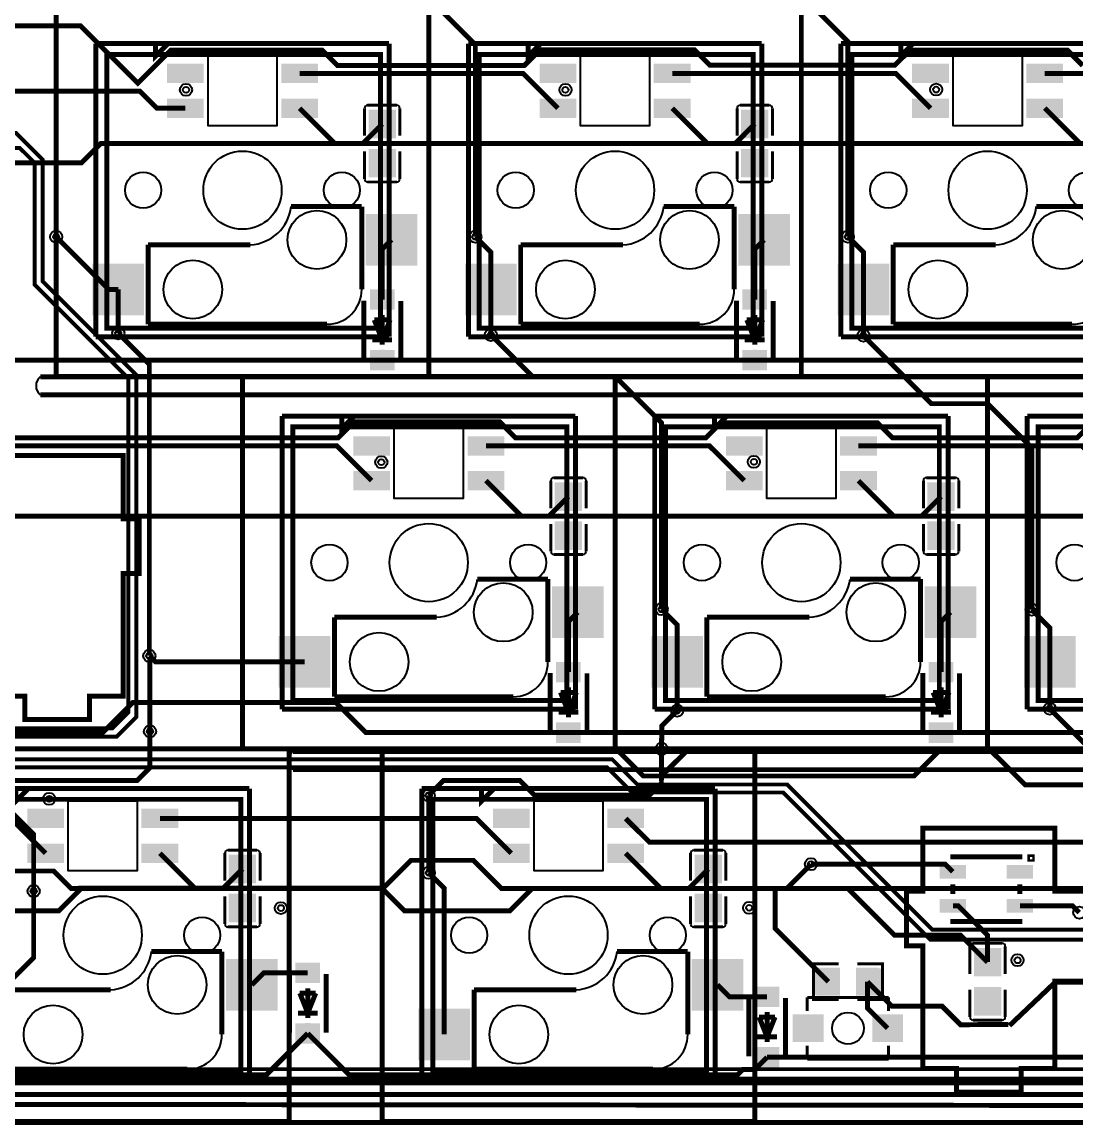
# Model space of a CAD drawing. Header units: millimetres. Extents: x 5 to 320, y -126 to -29.
# Drawn here: x 36.4 to 90.2, y -126.4 to -70 of the extents above; entities that cross this region are included whole.
import ezdxf

# ---------------------------------------------------------------- set-up
doc = ezdxf.new("R2010")
doc.units = ezdxf.units.MM
for name, color, linetype, true_color in [('BoardOutLine', 7, 'Continuous', 0xff00ff), ('BottomLayer', 7, 'Continuous', 0x0000ff), ('BottomPasteMaskLayer', 7, 'Continuous', 0x800000), ('BottomSilkLayer', 7, 'Continuous', 0x66cc33), ('BottomSolderMaskLayer', 7, 'Continuous', 0xaa00ff), ('Document', 7, 'Continuous', 0xffffff), ('Hole', 7, 'Continuous', 0x222222), ('Multi-Layer', 7, 'Continuous', 0xc0c0c0), ('TopLayer', 7, 'Continuous', 0xff0000), ('TopSilkLayer', 7, 'Continuous', 0xffcc00)]:
    doc.layers.add(name, color=color, linetype=linetype, true_color=true_color)

msp = doc.modelspace()

# ---------------------------------------------------------------- hatches: boundary and pattern name
at = {"layer": 'BottomLayer'}
for points in [[(43.816, -72.17), (45.594, -72.17), (45.594, -73.059), (43.816, -73.059)], [(49.658, -72.17), (51.436, -72.17), (51.436, -73.059), (49.658, -73.059)], [(62.867, -72.17), (64.645, -72.17), (64.645, -73.059), (62.867, -73.059)], [(68.709, -72.17), (70.487, -72.17), (70.487, -73.059), (68.709, -73.059)], [(81.917, -72.17), (83.695, -72.17), (83.695, -73.059), (81.917, -73.059)], [(87.759, -72.17), (89.537, -72.17), (89.537, -73.059), (87.759, -73.059)], [(43.816, -73.948), (45.594, -73.948), (45.594, -74.837), (43.816, -74.837)], [(49.658, -73.948), (51.436, -73.948), (51.436, -74.837), (49.658, -74.837)], [(62.867, -73.948), (64.645, -73.948), (64.645, -74.837), (62.867, -74.837)], [(68.709, -73.948), (70.487, -73.948), (70.487, -74.837), (68.709, -74.837)], [(81.917, -73.948), (83.695, -73.948), (83.695, -74.837), (81.917, -74.837)], [(87.759, -73.948), (89.537, -73.948), (89.537, -74.837), (87.759, -74.837)], [(55.445, -75.907), (54.095, -75.907), (54.095, -74.497), (55.445, -74.497)], [(74.495, -75.907), (73.145, -75.907), (73.145, -74.497), (74.495, -74.497)], [(55.445, -76.497), (54.095, -76.497), (54.095, -77.907), (55.445, -77.907)], [(74.495, -76.497), (73.145, -76.497), (73.145, -77.907), (74.495, -77.907)], [(53.976, -79.853), (56.516, -79.853), (56.516, -82.393), (53.976, -82.393)], [(73.027, -79.853), (75.567, -79.853), (75.567, -82.393), (73.027, -82.393)], [(40.006, -82.393), (42.546, -82.393), (42.546, -84.933), (40.006, -84.933)], [(59.057, -82.393), (61.597, -82.393), (61.597, -84.933), (59.057, -84.933)], [(78.107, -82.393), (80.647, -82.393), (80.647, -84.933), (78.107, -84.933)], [(55.37, -84.677), (55.37, -83.677), (54.17, -83.677), (54.17, -84.677)], [(74.42, -84.677), (74.42, -83.677), (73.22, -83.677), (73.22, -84.677)], [(55.37, -87.777), (55.37, -86.777), (54.17, -86.777), (54.17, -87.777)], [(74.42, -87.777), (74.42, -86.777), (73.22, -86.777), (73.22, -87.777)], [(53.341, -91.22), (55.119, -91.22), (55.119, -92.109), (53.341, -92.109)], [(59.183, -91.22), (60.961, -91.22), (60.961, -92.109), (59.183, -92.109)], [(72.392, -91.22), (74.17, -91.22), (74.17, -92.109), (72.392, -92.109)], [(78.234, -91.22), (80.012, -91.22), (80.012, -92.109), (78.234, -92.109)], [(53.341, -92.998), (55.119, -92.998), (55.119, -93.887), (53.341, -93.887)], [(59.183, -92.998), (60.961, -92.998), (60.961, -93.887), (59.183, -93.887)], [(72.392, -92.998), (74.17, -92.998), (74.17, -93.887), (72.392, -93.887)], [(78.234, -92.998), (80.012, -92.998), (80.012, -93.887), (78.234, -93.887)], [(64.97, -94.957), (63.62, -94.957), (63.62, -93.547), (64.97, -93.547)], [(84.021, -94.957), (82.671, -94.957), (82.671, -93.547), (84.021, -93.547)], [(64.97, -95.547), (63.62, -95.547), (63.62, -96.957), (64.97, -96.957)], [(84.021, -95.547), (82.671, -95.547), (82.671, -96.957), (84.021, -96.957)], [(63.501, -98.904), (66.041, -98.904), (66.041, -101.444), (63.501, -101.444)], [(82.552, -98.904), (85.092, -98.904), (85.092, -101.444), (82.552, -101.444)], [(49.531, -101.444), (52.071, -101.444), (52.071, -103.984), (49.531, -103.984)], [(68.582, -101.444), (71.122, -101.444), (71.122, -103.984), (68.582, -103.984)], [(87.632, -101.444), (90.172, -101.444), (90.172, -103.984), (87.632, -103.984)], [(64.895, -103.728), (64.895, -102.728), (63.695, -102.728), (63.695, -103.728)], [(83.946, -103.728), (83.946, -102.728), (82.746, -102.728), (82.746, -103.728)], [(64.895, -106.827), (64.895, -105.827), (63.695, -105.827), (63.695, -106.827)], [(83.946, -106.827), (83.946, -105.827), (82.746, -105.827), (82.746, -106.827)], [(36.672, -110.27), (38.45, -110.27), (38.45, -111.159), (36.672, -111.159)], [(42.514, -110.27), (44.292, -110.27), (44.292, -111.159), (42.514, -111.159)], [(60.485, -110.27), (62.263, -110.27), (62.263, -111.159), (60.485, -111.159)], [(66.327, -110.27), (68.105, -110.27), (68.105, -111.159), (66.327, -111.159)], [(36.672, -112.048), (38.45, -112.048), (38.45, -112.937), (36.672, -112.937)], [(42.514, -112.048), (44.292, -112.048), (44.292, -112.937), (42.514, -112.937)], [(60.485, -112.048), (62.263, -112.048), (62.263, -112.937), (60.485, -112.937)], [(66.327, -112.048), (68.105, -112.048), (68.105, -112.937), (66.327, -112.937)], [(48.301, -114.008), (46.951, -114.008), (46.951, -112.598), (48.301, -112.598)], [(72.114, -114.008), (70.764, -114.008), (70.764, -112.598), (72.114, -112.598)], [(83.299, -113.767), (84.599, -113.767), (84.599, -113.117), (83.299, -113.117)], [(86.728, -113.767), (88.028, -113.767), (88.028, -113.117), (86.728, -113.117)], [(48.301, -114.598), (46.951, -114.598), (46.951, -116.008), (48.301, -116.008)], [(72.114, -114.598), (70.764, -114.598), (70.764, -116.008), (72.114, -116.008)], [(83.299, -115.517), (84.599, -115.517), (84.599, -114.867), (83.299, -114.867)], [(86.728, -115.517), (88.028, -115.517), (88.028, -114.867), (86.728, -114.867)], [(85.052, -118.77), (86.402, -118.77), (86.402, -117.36), (85.052, -117.36)], [(46.832, -117.954), (49.372, -117.954), (49.372, -120.494), (46.832, -120.494)], [(51.566, -119.109), (51.566, -118.109), (50.366, -118.109), (50.366, -119.109)], [(70.645, -117.954), (73.185, -117.954), (73.185, -120.494), (70.645, -120.494)], [(78.149, -118.377), (78.149, -119.754), (77.017, -119.754), (77.017, -118.377)], [(79.017, -118.377), (79.017, -119.754), (80.149, -119.754), (80.149, -118.377)], [(75.05, -120.332), (75.05, -119.332), (73.85, -119.332), (73.85, -120.332)], [(85.052, -119.36), (86.402, -119.36), (86.402, -120.77), (85.052, -120.77)], [(56.675, -120.494), (59.215, -120.494), (59.215, -123.034), (56.675, -123.034)], [(51.566, -122.209), (51.566, -121.209), (50.366, -121.209), (50.366, -122.209)], [(77.313, -122.127), (77.313, -120.767), (75.783, -120.767), (75.783, -122.127)], [(79.853, -122.127), (79.853, -120.767), (81.383, -120.767), (81.383, -122.127)], [(75.05, -123.432), (75.05, -122.432), (73.85, -122.432), (73.85, -123.432)]]:
    msp.add_hatch(color=256, dxfattribs=at).paths.add_polyline_path(points)
at = {"layer": 'BottomPasteMaskLayer'}
for points in [[(43.816, -72.17), (45.594, -72.17), (45.594, -73.059), (43.816, -73.059)], [(49.658, -72.17), (51.436, -72.17), (51.436, -73.059), (49.658, -73.059)], [(62.867, -72.17), (64.645, -72.17), (64.645, -73.059), (62.867, -73.059)], [(68.709, -72.17), (70.487, -72.17), (70.487, -73.059), (68.709, -73.059)], [(81.917, -72.17), (83.695, -72.17), (83.695, -73.059), (81.917, -73.059)], [(87.759, -72.17), (89.537, -72.17), (89.537, -73.059), (87.759, -73.059)], [(43.816, -73.948), (45.594, -73.948), (45.594, -74.837), (43.816, -74.837)], [(49.658, -73.948), (51.436, -73.948), (51.436, -74.837), (49.658, -74.837)], [(62.867, -73.948), (64.645, -73.948), (64.645, -74.837), (62.867, -74.837)], [(68.709, -73.948), (70.487, -73.948), (70.487, -74.837), (68.709, -74.837)], [(81.917, -73.948), (83.695, -73.948), (83.695, -74.837), (81.917, -74.837)], [(87.759, -73.948), (89.537, -73.948), (89.537, -74.837), (87.759, -74.837)], [(55.41, -74.497), (54.13, -74.497), (54.08, -74.547), (54.08, -75.697), (54.13, -75.747), (54.54, -75.752), (54.54, -75.302), (54.99, -75.302), (54.99, -75.742), (55.41, -75.747), (55.46, -75.697), (55.46, -74.547)], [(74.46, -74.497), (73.18, -74.497), (73.13, -74.547), (73.13, -75.697), (73.18, -75.747), (73.591, -75.752), (73.591, -75.302), (74.041, -75.302), (74.041, -75.742), (74.46, -75.747), (74.51, -75.697), (74.51, -74.547)], [(54.13, -77.907), (55.41, -77.907), (55.46, -77.857), (55.46, -76.707), (55.41, -76.657), (55, -76.652), (55, -77.102), (54.55, -77.102), (54.55, -76.662), (54.13, -76.657), (54.08, -76.707), (54.08, -77.857)], [(73.18, -77.907), (74.46, -77.907), (74.51, -77.857), (74.51, -76.707), (74.46, -76.657), (74.05, -76.652), (74.05, -77.102), (73.6, -77.102), (73.6, -76.662), (73.18, -76.657), (73.13, -76.707), (73.13, -77.857)], [(53.976, -79.853), (56.516, -79.853), (56.516, -82.393), (53.976, -82.393)], [(73.027, -79.853), (75.567, -79.853), (75.567, -82.393), (73.027, -82.393)], [(40.006, -82.393), (42.546, -82.393), (42.546, -84.933), (40.006, -84.933)], [(59.057, -82.393), (61.597, -82.393), (61.597, -84.933), (59.057, -84.933)], [(78.107, -82.393), (80.647, -82.393), (80.647, -84.933), (78.107, -84.933)], [(55.37, -84.677), (55.37, -83.677), (54.17, -83.677), (54.17, -84.677)], [(74.42, -84.677), (74.42, -83.677), (73.22, -83.677), (73.22, -84.677)], [(55.37, -87.777), (55.37, -86.777), (54.17, -86.777), (54.17, -87.777)], [(74.42, -87.777), (74.42, -86.777), (73.22, -86.777), (73.22, -87.777)], [(53.341, -91.22), (55.119, -91.22), (55.119, -92.109), (53.341, -92.109)], [(59.183, -91.22), (60.961, -91.22), (60.961, -92.109), (59.183, -92.109)], [(72.392, -91.22), (74.17, -91.22), (74.17, -92.109), (72.392, -92.109)], [(78.234, -91.22), (80.012, -91.22), (80.012, -92.109), (78.234, -92.109)], [(53.341, -92.998), (55.119, -92.998), (55.119, -93.887), (53.341, -93.887)], [(59.183, -92.998), (60.961, -92.998), (60.961, -93.887), (59.183, -93.887)], [(72.392, -92.998), (74.17, -92.998), (74.17, -93.887), (72.392, -93.887)], [(78.234, -92.998), (80.012, -92.998), (80.012, -93.887), (78.234, -93.887)], [(64.935, -93.547), (63.655, -93.547), (63.605, -93.597), (63.605, -94.747), (63.655, -94.797), (64.065, -94.802), (64.065, -94.352), (64.515, -94.352), (64.515, -94.792), (64.935, -94.797), (64.985, -94.747), (64.985, -93.597)], [(83.986, -93.547), (82.706, -93.547), (82.656, -93.597), (82.656, -94.747), (82.706, -94.797), (83.116, -94.802), (83.116, -94.352), (83.566, -94.352), (83.566, -94.792), (83.986, -94.797), (84.036, -94.747), (84.036, -93.597)], [(63.655, -96.957), (64.935, -96.957), (64.985, -96.907), (64.985, -95.757), (64.935, -95.707), (64.525, -95.702), (64.525, -96.152), (64.075, -96.152), (64.075, -95.712), (63.655, -95.707), (63.605, -95.757), (63.605, -96.907)], [(82.706, -96.957), (83.986, -96.957), (84.036, -96.907), (84.036, -95.757), (83.986, -95.707), (83.576, -95.702), (83.576, -96.152), (83.126, -96.152), (83.126, -95.712), (82.706, -95.707), (82.656, -95.757), (82.656, -96.907)], [(63.501, -98.904), (66.041, -98.904), (66.041, -101.444), (63.501, -101.444)], [(82.552, -98.904), (85.092, -98.904), (85.092, -101.444), (82.552, -101.444)], [(49.531, -101.444), (52.071, -101.444), (52.071, -103.984), (49.531, -103.984)], [(68.582, -101.444), (71.122, -101.444), (71.122, -103.984), (68.582, -103.984)], [(87.632, -101.444), (90.172, -101.444), (90.172, -103.984), (87.632, -103.984)], [(64.895, -103.728), (64.895, -102.728), (63.695, -102.728), (63.695, -103.728)], [(83.946, -103.728), (83.946, -102.728), (82.746, -102.728), (82.746, -103.728)], [(64.895, -106.827), (64.895, -105.827), (63.695, -105.827), (63.695, -106.827)], [(83.946, -106.827), (83.946, -105.827), (82.746, -105.827), (82.746, -106.827)], [(36.672, -110.27), (38.45, -110.27), (38.45, -111.159), (36.672, -111.159)], [(42.514, -110.27), (44.292, -110.27), (44.292, -111.159), (42.514, -111.159)], [(60.485, -110.27), (62.263, -110.27), (62.263, -111.159), (60.485, -111.159)], [(66.327, -110.27), (68.105, -110.27), (68.105, -111.159), (66.327, -111.159)], [(36.672, -112.048), (38.45, -112.048), (38.45, -112.937), (36.672, -112.937)], [(42.514, -112.048), (44.292, -112.048), (44.292, -112.937), (42.514, -112.937)], [(60.485, -112.048), (62.263, -112.048), (62.263, -112.937), (60.485, -112.937)], [(66.327, -112.048), (68.105, -112.048), (68.105, -112.937), (66.327, -112.937)], [(48.266, -112.598), (46.986, -112.598), (46.936, -112.648), (46.936, -113.798), (46.986, -113.848), (47.396, -113.853), (47.396, -113.403), (47.846, -113.403), (47.846, -113.843), (48.266, -113.848), (48.316, -113.798), (48.316, -112.648)], [(72.079, -112.598), (70.799, -112.598), (70.749, -112.648), (70.749, -113.798), (70.799, -113.848), (71.209, -113.853), (71.209, -113.403), (71.659, -113.403), (71.659, -113.843), (72.079, -113.848), (72.129, -113.798), (72.129, -112.648)], [(83.299, -113.767), (84.599, -113.767), (84.599, -113.117), (83.299, -113.117)], [(86.728, -113.767), (88.028, -113.767), (88.028, -113.117), (86.728, -113.117)], [(46.986, -116.008), (48.266, -116.008), (48.316, -115.958), (48.316, -114.808), (48.266, -114.758), (47.856, -114.753), (47.856, -115.203), (47.406, -115.203), (47.406, -114.763), (46.986, -114.758), (46.936, -114.808), (46.936, -115.958)], [(70.799, -116.008), (72.079, -116.008), (72.129, -115.958), (72.129, -114.808), (72.079, -114.758), (71.669, -114.753), (71.669, -115.203), (71.219, -115.203), (71.219, -114.763), (70.799, -114.758), (70.749, -114.808), (70.749, -115.958)], [(83.299, -115.517), (84.599, -115.517), (84.599, -114.867), (83.299, -114.867)], [(86.728, -115.517), (88.028, -115.517), (88.028, -114.867), (86.728, -114.867)], [(86.367, -117.36), (85.087, -117.36), (85.037, -117.41), (85.037, -118.56), (85.087, -118.61), (85.497, -118.615), (85.497, -118.165), (85.947, -118.165), (85.947, -118.605), (86.367, -118.61), (86.417, -118.56), (86.417, -117.41)], [(46.832, -117.954), (49.372, -117.954), (49.372, -120.494), (46.832, -120.494)], [(51.566, -119.109), (51.566, -118.109), (50.366, -118.109), (50.366, -119.109)], [(70.645, -117.954), (73.185, -117.954), (73.185, -120.494), (70.645, -120.494)], [(76.883, -118.425), (76.883, -119.705), (76.933, -119.755), (78.083, -119.755), (78.133, -119.705), (78.138, -119.295), (77.688, -119.295), (77.688, -118.845), (78.128, -118.845), (78.133, -118.425), (78.083, -118.375), (76.933, -118.375)], [(79.033, -118.425), (79.033, -118.845), (79.478, -118.845), (79.478, -119.295), (79.038, -119.295), (79.033, -119.705), (79.083, -119.755), (80.233, -119.755), (80.283, -119.705), (80.283, -118.425), (80.233, -118.375), (79.083, -118.375)], [(75.05, -120.332), (75.05, -119.332), (73.85, -119.332), (73.85, -120.332)], [(85.087, -120.77), (86.367, -120.77), (86.417, -120.72), (86.417, -119.57), (86.367, -119.52), (85.957, -119.515), (85.957, -119.965), (85.507, -119.965), (85.507, -119.525), (85.087, -119.52), (85.037, -119.57), (85.037, -120.72)], [(56.675, -120.494), (59.215, -120.494), (59.215, -123.034), (56.675, -123.034)], [(51.566, -122.209), (51.566, -121.209), (50.366, -121.209), (50.366, -122.209)], [(77.313, -122.127), (77.313, -120.767), (75.783, -120.767), (75.783, -122.127)], [(79.853, -122.127), (79.853, -120.767), (81.383, -120.767), (81.383, -122.127)], [(75.05, -123.432), (75.05, -122.432), (73.85, -122.432), (73.85, -123.432)]]:
    msp.add_hatch(color=256, dxfattribs=at).paths.add_polyline_path(points)
at = {"layer": 'BottomSolderMaskLayer'}
for points in [[(43.765, -72.119), (45.645, -72.119), (45.645, -73.109), (43.765, -73.109)], [(49.607, -72.119), (51.487, -72.119), (51.487, -73.109), (49.607, -73.109)], [(62.816, -72.119), (64.695, -72.119), (64.695, -73.109), (62.816, -73.109)], [(68.658, -72.119), (70.537, -72.119), (70.537, -73.109), (68.658, -73.109)], [(81.866, -72.119), (83.746, -72.119), (83.746, -73.109), (81.866, -73.109)], [(87.708, -72.119), (89.588, -72.119), (89.588, -73.109), (87.708, -73.109)], [(43.765, -73.897), (45.645, -73.897), (45.645, -74.887), (43.765, -74.887)], [(49.607, -73.897), (51.487, -73.897), (51.487, -74.887), (49.607, -74.887)], [(62.816, -73.897), (64.695, -73.897), (64.695, -74.887), (62.816, -74.887)], [(68.658, -73.897), (70.537, -73.897), (70.537, -74.887), (68.658, -74.887)], [(81.866, -73.897), (83.746, -73.897), (83.746, -74.887), (81.866, -74.887)], [(87.708, -73.897), (89.588, -73.897), (89.588, -74.887), (87.708, -74.887)], [(55.469, -75.933), (54.071, -75.933), (54.071, -74.47), (55.469, -74.47)], [(74.52, -75.933), (73.121, -75.933), (73.121, -74.47), (74.52, -74.47)], [(55.469, -76.47), (54.071, -76.47), (54.071, -77.933), (55.469, -77.933)], [(74.52, -76.47), (73.121, -76.47), (73.121, -77.933), (74.52, -77.933)], [(53.925, -79.802), (56.567, -79.802), (56.567, -82.444), (53.925, -82.444)], [(72.976, -79.802), (75.617, -79.802), (75.617, -82.444), (72.976, -82.444)], [(39.955, -82.342), (42.597, -82.342), (42.597, -84.984), (39.955, -84.984)], [(59.006, -82.342), (61.647, -82.342), (61.647, -84.984), (59.006, -84.984)], [(78.056, -82.342), (80.698, -82.342), (80.698, -84.984), (78.056, -84.984)], [(55.401, -84.698), (55.401, -83.656), (54.14, -83.656), (54.14, -84.698)], [(74.451, -84.698), (74.451, -83.656), (73.19, -83.656), (73.19, -84.698)], [(55.401, -87.798), (55.401, -86.756), (54.14, -86.756), (54.14, -87.798)], [(74.451, -87.798), (74.451, -86.756), (73.19, -86.756), (73.19, -87.798)], [(53.291, -91.169), (55.17, -91.169), (55.17, -92.16), (53.291, -92.16)], [(59.133, -91.169), (61.012, -91.169), (61.012, -92.16), (59.133, -92.16)], [(72.341, -91.169), (74.221, -91.169), (74.221, -92.16), (72.341, -92.16)], [(78.183, -91.169), (80.063, -91.169), (80.063, -92.16), (78.183, -92.16)], [(53.291, -92.947), (55.17, -92.947), (55.17, -93.938), (53.291, -93.938)], [(59.133, -92.947), (61.012, -92.947), (61.012, -93.938), (59.133, -93.938)], [(72.341, -92.947), (74.221, -92.947), (74.221, -93.938), (72.341, -93.938)], [(78.183, -92.947), (80.063, -92.947), (80.063, -93.938), (78.183, -93.938)], [(64.995, -94.984), (63.596, -94.984), (63.596, -93.521), (64.995, -93.521)], [(84.045, -94.984), (82.646, -94.984), (82.646, -93.521), (84.045, -93.521)], [(64.995, -95.521), (63.596, -95.521), (63.596, -96.984), (64.995, -96.984)], [(84.045, -95.521), (82.646, -95.521), (82.646, -96.984), (84.045, -96.984)], [(63.451, -98.853), (66.092, -98.853), (66.092, -101.494), (63.451, -101.494)], [(82.501, -98.853), (85.143, -98.853), (85.143, -101.494), (82.501, -101.494)], [(49.481, -101.393), (52.122, -101.393), (52.122, -104.034), (49.481, -104.034)], [(68.531, -101.393), (71.173, -101.393), (71.173, -104.034), (68.531, -104.034)], [(87.581, -101.393), (90.223, -101.393), (90.223, -104.034), (87.581, -104.034)], [(64.926, -103.749), (64.926, -102.706), (63.665, -102.706), (63.665, -103.749)], [(83.976, -103.749), (83.976, -102.706), (82.715, -102.706), (82.715, -103.749)], [(64.926, -106.849), (64.926, -105.806), (63.665, -105.806), (63.665, -106.849)], [(83.976, -106.849), (83.976, -105.806), (82.715, -105.806), (82.715, -106.849)], [(36.621, -110.22), (38.501, -110.22), (38.501, -111.21), (36.621, -111.21)], [(42.463, -110.22), (44.343, -110.22), (44.343, -111.21), (42.463, -111.21)], [(60.434, -110.22), (62.314, -110.22), (62.314, -111.21), (60.434, -111.21)], [(66.276, -110.22), (68.156, -110.22), (68.156, -111.21), (66.276, -111.21)], [(36.621, -111.998), (38.501, -111.998), (38.501, -112.988), (36.621, -112.988)], [(42.463, -111.998), (44.343, -111.998), (44.343, -112.988), (42.463, -112.988)], [(60.434, -111.998), (62.314, -111.998), (62.314, -112.988), (60.434, -112.988)], [(66.276, -111.998), (68.156, -111.998), (68.156, -112.988), (66.276, -112.988)], [(48.325, -114.034), (46.927, -114.034), (46.927, -112.571), (48.325, -112.571)], [(72.138, -114.034), (70.74, -114.034), (70.74, -112.571), (72.138, -112.571)], [(83.274, -113.792), (84.624, -113.792), (84.624, -113.091), (83.274, -113.091)], [(86.703, -113.792), (88.053, -113.792), (88.053, -113.091), (86.703, -113.091)], [(48.325, -114.571), (46.927, -114.571), (46.927, -116.034), (48.325, -116.034)], [(72.138, -114.571), (70.74, -114.571), (70.74, -116.034), (72.138, -116.034)], [(83.274, -115.542), (84.624, -115.542), (84.624, -114.841), (83.274, -114.841)], [(86.703, -115.542), (88.053, -115.542), (88.053, -114.841), (86.703, -114.841)], [(85.028, -118.797), (86.426, -118.797), (86.426, -117.334), (85.028, -117.334)], [(46.781, -117.903), (49.423, -117.903), (49.423, -120.545), (46.781, -120.545)], [(51.596, -119.13), (51.596, -118.088), (50.335, -118.088), (50.335, -119.13)], [(70.594, -117.903), (73.236, -117.903), (73.236, -120.545), (70.594, -120.545)], [(78.175, -118.351), (78.175, -119.779), (76.991, -119.779), (76.991, -118.351)], [(78.991, -118.351), (78.991, -119.779), (80.175, -119.779), (80.175, -118.351)], [(75.08, -120.353), (75.08, -119.311), (73.819, -119.311), (73.819, -120.353)], [(85.028, -119.334), (86.426, -119.334), (86.426, -120.797), (85.028, -120.797)], [(56.624, -120.443), (59.266, -120.443), (59.266, -123.085), (56.624, -123.085)], [(51.596, -122.23), (51.596, -121.188), (50.335, -121.188), (50.335, -122.23)], [(77.338, -122.152), (77.338, -120.741), (75.758, -120.741), (75.758, -122.152)], [(79.828, -122.152), (79.828, -120.741), (81.408, -120.741), (81.408, -122.152)], [(75.08, -123.453), (75.08, -122.411), (73.819, -122.411), (73.819, -123.453)]]:
    msp.add_hatch(color=256, dxfattribs=at).paths.add_polyline_path(points)
at = {"layer": 'Document'}
for points in [[(54.334, -84.256), (55.223, -84.256), (55.223, -84.002), (54.334, -84.002)], [(54.897, -84.584), (54.897, -83.695), (54.643, -83.695), (54.643, -84.584)], [(73.384, -84.256), (74.273, -84.256), (74.273, -84.002), (73.384, -84.002)], [(73.947, -84.584), (73.947, -83.695), (73.693, -83.695), (73.693, -84.584)], [(54.897, -87.632), (54.897, -86.743), (54.643, -86.743), (54.643, -87.632)], [(73.947, -87.632), (73.947, -86.743), (73.693, -86.743), (73.693, -87.632)], [(63.859, -103.306), (64.748, -103.306), (64.748, -103.052), (63.859, -103.052)], [(64.422, -103.634), (64.422, -102.745), (64.168, -102.745), (64.168, -103.634)], [(82.909, -103.306), (83.798, -103.306), (83.798, -103.052), (82.909, -103.052)], [(83.473, -103.634), (83.473, -102.745), (83.219, -102.745), (83.219, -103.634)], [(64.422, -106.682), (64.422, -105.793), (64.168, -105.793), (64.168, -106.682)], [(83.473, -106.682), (83.473, -105.793), (83.219, -105.793), (83.219, -106.682)], [(50.529, -118.688), (51.418, -118.688), (51.418, -118.434), (50.529, -118.434)], [(51.093, -119.016), (51.093, -118.127), (50.839, -118.127), (50.839, -119.016)], [(74.577, -120.239), (74.577, -119.35), (74.323, -119.35), (74.323, -120.239)], [(74.013, -119.911), (74.902, -119.911), (74.902, -119.657), (74.013, -119.657)], [(51.093, -122.064), (51.093, -121.175), (50.839, -121.175), (50.839, -122.064)], [(74.577, -123.287), (74.577, -122.398), (74.323, -122.398), (74.323, -123.287)]]:
    msp.add_hatch(color=256, dxfattribs=at).paths.add_polyline_path(points)

# ---------------------------------------------------------------- linework, layer by layer
at = {"layer": 'BoardOutLine', "const_width": 0.254}
msp.add_lwpolyline([(317.647, -126.264), (6.322, -126.264)], dxfattribs=at)
at = {"layer": 'BottomLayer', "const_width": 0.254}
for points in [[(21.305, -49.24), (14.986, -42.926), (7.017, -42.926), (5.822, -44.12), (5.822, -124.562), (6.584, -125.314), (121.174, -125.422), (121.406, -125.19), (124.118, -125.19)], [(14.161, -68.189), (7.413, -68.189), (6.252, -69.351), (6.252, -124.178), (6.905, -124.832), (120.579, -124.832)], [(90.584, -72.205), (89.809, -71.43), (81.763, -71.43), (80.973, -72.192), (71.529, -72.192), (70.749, -71.412), (62.835, -71.412), (62.04, -72.205), (52.489, -72.205), (51.702, -71.42), (43.97, -71.42), (42.278, -73.112), (39.35, -70.183), (27.691, -70.183), (26.426, -71.448), (26.426, -72.182)], [(24.353, -72.614), (25.559, -73.82), (30.957, -73.82), (31.259, -73.519), (42.37, -73.519), (43.244, -74.392), (44.705, -74.392)], [(50.547, -72.614), (61.978, -72.614), (63.756, -74.392)], [(69.598, -72.614), (81.028, -72.614), (82.806, -74.392)], [(88.648, -72.614), (100.078, -72.614), (101.856, -74.392)], [(24.354, -74.392), (24.384, -74.392), (26.195, -76.203), (30.988, -76.203), (31.963, -77.178), (39.406, -77.178), (40.381, -76.203), (275.232, -76.203), (276.231, -75.202)], [(50.547, -74.392), (52.357, -76.202), (52.389, -76.202)], [(69.598, -74.392), (71.407, -76.202), (71.439, -76.202)], [(88.648, -74.392), (90.458, -76.202), (90.724, -76.202)], [(54.77, -75.202), (53.77, -76.202), (52.389, -76.202)], [(73.82, -75.202), (72.821, -76.202), (71.439, -76.202)], [(38.101, -80.964), (40.8, -83.663), (41.276, -83.663)], [(55.246, -81.123), (54.77, -81.599), (54.77, -84.177)], [(59.533, -80.964), (60.327, -81.758), (60.327, -83.663)], [(74.297, -81.123), (73.82, -81.599), (73.82, -84.177)], [(78.583, -80.964), (79.377, -81.758), (79.377, -83.663)], [(41.276, -83.663), (41.276, -85.903)], [(60.327, -83.663), (60.327, -85.99)], [(79.377, -83.663), (79.377, -86.025)], [(118.74, -124.239), (7.958, -124.239), (6.734, -123.015), (6.734, -90.437), (9.894, -87.277), (16.669, -87.277)], [(28.576, -87.277), (276.231, -87.277)], [(91.097, -90.45), (90.292, -91.257), (80.869, -91.257), (80.086, -90.475), (72.098, -90.475), (71.316, -91.257), (61.6, -91.257), (60.785, -90.439), (53.327, -90.439), (52.51, -91.257), (30.988, -91.257)], [(29.115, -91.664), (52.452, -91.664), (54.23, -93.442)], [(60.072, -91.664), (71.503, -91.664), (73.281, -93.442)], [(79.123, -91.664), (90.553, -91.664), (92.331, -93.442)], [(60.072, -93.442), (61.882, -95.252), (61.908, -95.252)], [(79.123, -93.442), (80.932, -95.252), (81.411, -95.252)], [(64.295, -94.252), (63.295, -95.252), (61.914, -95.252)], [(83.346, -94.252), (82.346, -95.252), (80.964, -95.252)], [(31.417, -95.252), (295.282, -95.252)], [(64.771, -100.173), (64.295, -100.65), (64.295, -103.228)], [(69.058, -100.015), (69.852, -100.809), (69.852, -102.713)], [(83.822, -100.173), (83.346, -100.649), (83.346, -103.228)], [(87.98, -100.036), (88.902, -100.958), (88.902, -102.713)], [(42.864, -102.396), (43.181, -102.713), (50.801, -102.713)], [(69.852, -102.713), (69.852, -105.203)], [(88.902, -102.713), (88.902, -105.101)], [(33.338, -106.327), (40.478, -106.327), (42.027, -104.778), (52.388, -104.778), (53.94, -106.327), (83.345, -106.327)], [(42.893, -106.261), (42.893, -108.128), (42.243, -108.778), (34.181, -108.778)], [(83.346, -106.327), (102.396, -106.327)], [(69.058, -107.158), (69.042, -108.95), (69.015, -108.95), (68.445, -109.52), (62.55, -109.52), (61.808, -108.778), (57.902, -108.778), (57.146, -109.534)], [(69.045, -108.55), (70.445, -107.153), (116.482, -107.153), (118.202, -108.743), (118.231, -108.772), (118.231, -109.842)], [(19.59, -110.715), (35.783, -110.715), (37.561, -112.493)], [(43.403, -110.715), (59.596, -110.715), (61.374, -112.493)], [(67.216, -110.715), (68.423, -111.921), (100.015, -111.921), (100.586, -112.493), (101.856, -112.493)], [(7.823, -111.692), (7.145, -112.37), (7.145, -122.769), (8.204, -123.828), (48.847, -123.828), (50.965, -121.709)], [(20.762, -113.666), (21.4, -114.303), (33.31, -114.303), (34.204, -113.404), (37.976, -113.404), (38.872, -114.303), (54.798, -114.303), (56.243, -112.858), (59.428, -112.858), (60.879, -114.303), (92.87, -114.303)], [(43.403, -112.493), (45.213, -114.303), (45.245, -114.303)], [(67.216, -112.493), (69.026, -114.303), (69.598, -114.303)], [(47.626, -113.303), (46.626, -114.303), (45.245, -114.303)], [(57.158, -113.493), (57.945, -114.28), (57.945, -121.764)], [(71.439, -113.303), (70.439, -114.303), (70.03, -114.303)], [(83.949, -113.442), (83.562, -113.055), (76.696, -113.055)], [(36.95, -114.429), (36.95, -117.835), (34.132, -120.653), (34.132, -121.764)], [(77.583, -119.065), (74.859, -116.342), (74.859, -114.303)], [(85.727, -118.065), (84.346, -116.684), (80.964, -116.684), (78.583, -114.303)], [(85.727, -118.065), (85.727, -116.684), (84.235, -115.192), (83.949, -115.192)], [(90.416, -115.532), (90.075, -115.192), (87.378, -115.192)], [(48.102, -119.224), (48.717, -118.609), (50.966, -118.609)], [(80.618, -121.447), (79.583, -120.412), (79.583, -119.065)], [(79.583, -119.065), (80.836, -120.318), (83.395, -120.318), (84.342, -121.265), (86.792, -121.255)], [(86.843, -121.311), (89.187, -119.086), (96.139, -119.086), (96.52, -119.467), (96.52, -122.959), (96.909, -123.348), (99.99, -123.348), (100.307, -123.03), (100.307, -121.006), (101.76, -119.553), (104.455, -119.553), (106.861, -121.958), (119.375, -121.958), (121.039, -123.622), (125.598, -123.622), (126.132, -123.089), (126.132, -120.434), (126.629, -119.934), (127.503, -119.934)], [(71.915, -119.224), (72.523, -119.832), (74.45, -119.832)], [(74.45, -122.932), (73.82, -123.561), (73.209, -123.561), (72.943, -123.828), (53.085, -123.828), (50.966, -121.709)], [(91.384, -122.931), (74.45, -122.931)]]:
    msp.add_lwpolyline(points, dxfattribs=at)
at = {"layer": 'BottomSilkLayer', "const_width": 0.254}
for points in [[(43.181, -71.09), (43.816, -71.09), (43.181, -71.725), (43.181, -71.09)], [(62.232, -71.09), (62.867, -71.09), (62.232, -71.725), (62.232, -71.09)], [(81.282, -71.09), (81.917, -71.09), (81.282, -71.725), (81.282, -71.09)], [(52.706, -90.141), (53.341, -90.141), (52.706, -90.776), (52.706, -90.141)], [(71.757, -90.141), (72.392, -90.141), (71.757, -90.776), (71.757, -90.141)], [(36.037, -109.191), (36.672, -109.191), (36.037, -109.826), (36.037, -109.191)], [(59.85, -109.191), (60.485, -109.191), (59.85, -109.826), (59.85, -109.191)], [(87.886, -112.68), (87.886, -112.807), (88.013, -112.807), (88.013, -112.68), (87.886, -112.68)]]:
    msp.add_lwpolyline(points, close=True, dxfattribs=at)
at = {"layer": 'BottomSilkLayer'}
for points, const_width in [([(53.866, -74.391), (53.866, -75.801)], 0.152), ([(55.521, -74.238), (54.019, -74.238)], 0.152), ([(55.674, -75.801), (55.674, -74.391)], 0.152), ([(72.917, -74.391), (72.917, -75.801)], 0.152), ([(74.572, -74.238), (73.069, -74.238)], 0.152), ([(74.724, -75.801), (74.724, -74.391)], 0.152), ([(53.866, -78.013), (53.866, -76.603)], 0.152), ([(55.674, -76.603), (55.674, -78.013)], 0.152), ([(72.917, -78.013), (72.917, -76.603)], 0.152), ([(74.724, -76.603), (74.724, -78.013)], 0.152), ([(55.521, -78.165), (54.019, -78.165)], 0.152), ([(74.572, -78.165), (73.069, -78.165)], 0.152), ([(53.837, -87.234), (53.837, -84.234)], 0.254), ([(55.717, -87.247), (55.717, -84.247)], 0.254), ([(72.887, -87.234), (72.887, -84.234)], 0.254), ([(74.767, -87.247), (74.767, -84.247)], 0.254), ([(54.364, -85.219), (54.77, -86.235)], 0.254), ([(55.176, -85.219), (54.364, -85.219)], 0.254), ([(54.77, -86.489), (54.77, -84.965)], 0.254), ([(54.77, -86.235), (55.176, -85.219)], 0.254), ([(73.414, -85.219), (73.82, -86.235)], 0.254), ([(74.227, -85.219), (73.414, -85.219)], 0.254), ([(73.82, -86.489), (73.82, -84.965)], 0.254), ([(73.82, -86.235), (74.227, -85.219)], 0.254), ([(55.278, -86.235), (54.262, -86.235)], 0.254), ([(74.328, -86.235), (73.312, -86.235)], 0.254), ([(63.392, -93.441), (63.392, -94.851)], 0.152), ([(65.046, -93.289), (63.544, -93.289)], 0.152), ([(65.199, -94.851), (65.199, -93.441)], 0.152), ([(82.442, -93.441), (82.442, -94.851)], 0.152), ([(84.097, -93.289), (82.594, -93.289)], 0.152), ([(84.249, -94.851), (84.249, -93.441)], 0.152), ([(63.392, -97.063), (63.392, -95.653)], 0.152), ([(65.199, -95.653), (65.199, -97.063)], 0.152), ([(82.442, -97.063), (82.442, -95.653)], 0.152), ([(84.249, -95.653), (84.249, -97.063)], 0.152), ([(65.046, -97.216), (63.544, -97.216)], 0.152), ([(84.097, -97.216), (82.594, -97.216)], 0.152), ([(63.362, -106.284), (63.362, -103.284)], 0.254), ([(65.242, -106.297), (65.242, -103.297)], 0.254), ([(82.413, -106.284), (82.413, -103.284)], 0.254), ([(84.292, -106.297), (84.292, -103.297)], 0.254), ([(63.889, -104.269), (64.295, -105.285)], 0.254), ([(64.702, -104.269), (63.889, -104.269)], 0.254), ([(64.295, -105.539), (64.295, -104.015)], 0.254), ([(64.295, -105.285), (64.702, -104.269)], 0.254), ([(82.939, -104.269), (83.346, -105.285)], 0.254), ([(83.752, -104.269), (82.939, -104.269)], 0.254), ([(83.346, -105.539), (83.346, -104.015)], 0.254), ([(83.346, -105.285), (83.752, -104.269)], 0.254), ([(64.803, -105.285), (63.787, -105.285)], 0.254), ([(83.854, -105.285), (82.838, -105.285)], 0.254), ([(46.723, -112.491), (46.723, -113.901)], 0.152), ([(48.377, -112.339), (46.875, -112.339)], 0.152), ([(48.53, -113.901), (48.53, -112.491)], 0.152), ([(70.536, -112.491), (70.536, -113.901)], 0.152), ([(72.19, -112.339), (70.688, -112.339)], 0.152), ([(72.343, -113.901), (72.343, -112.491)], 0.152), ([(83.949, -112.807), (83.949, -112.68), (87.378, -112.68), (87.378, -112.807)], 0.254), ([(83.949, -114.585), (83.949, -114.077)], 0.254), ([(87.378, -114.585), (87.378, -114.077)], 0.254), ([(46.723, -116.114), (46.723, -114.704)], 0.152), ([(48.53, -114.704), (48.53, -116.114)], 0.152), ([(70.536, -116.114), (70.536, -114.704)], 0.152), ([(72.343, -114.704), (72.343, -116.114)], 0.152), ([(48.377, -116.266), (46.875, -116.266)], 0.152), ([(72.19, -116.266), (70.688, -116.266)], 0.152), ([(83.949, -115.855), (83.949, -115.982), (87.378, -115.982), (87.378, -115.855)], 0.254), ([(84.823, -118.664), (84.823, -117.254)], 0.152), ([(84.976, -117.102), (86.478, -117.102)], 0.152), ([(86.631, -117.254), (86.631, -118.664)], 0.152), ([(78.107, -118.148), (76.822, -118.148), (76.822, -119.982), (78.107, -119.982)], 0.152), ([(79.059, -118.148), (80.344, -118.148), (80.344, -119.982), (79.059, -119.982)], 0.152), ([(50.033, -121.666), (50.033, -118.666)], 0.254), ([(51.912, -121.679), (51.912, -118.679)], 0.254), ([(50.559, -119.651), (50.966, -120.667)], 0.254), ([(51.372, -119.651), (50.559, -119.651)], 0.254), ([(50.966, -120.921), (50.966, -119.397)], 0.254), ([(50.966, -120.667), (51.372, -119.651)], 0.254), ([(84.823, -119.466), (84.823, -120.876)], 0.152), ([(86.631, -120.876), (86.631, -119.466)], 0.152), ([(73.516, -122.889), (73.516, -119.889)], 0.254), ([(75.396, -122.902), (75.396, -119.902)], 0.254), ([(80.659, -119.87), (76.507, -119.87)], 0.152), ([(76.507, -119.87), (76.507, -120.563)], 0.152), ([(80.659, -119.87), (80.659, -120.563)], 0.152), ([(51.474, -120.667), (50.458, -120.667)], 0.254), ([(74.45, -122.144), (74.45, -120.62)], 0.254), ([(74.043, -120.874), (74.45, -121.89)], 0.254), ([(74.856, -120.874), (74.043, -120.874)], 0.254), ([(74.45, -121.89), (74.856, -120.874)], 0.254), ([(84.976, -121.029), (86.478, -121.029)], 0.152), ([(74.958, -121.89), (73.942, -121.89)], 0.254), ([(76.507, -123.023), (76.507, -122.33)], 0.152), ([(80.659, -123.023), (80.659, -122.33)], 0.152), ([(80.659, -123.023), (76.507, -123.023)], 0.152)]:
    msp.add_lwpolyline(points, dxfattribs=dict(at, const_width=const_width))
msp.add_circle((78.583, -121.447), 0.813, dxfattribs=at)
for centre, start, end in [((54.019, -74.391), 90, 180), ((55.521, -74.391), 0, 90), ((73.069, -74.391), 90, 180), ((74.572, -74.391), 0, 90), ((54.019, -78.013), 180, 270), ((55.521, -78.013), 270, 0), ((73.069, -78.013), 180, 270), ((74.572, -78.013), 270, 0), ((63.544, -93.441), 90, 180), ((65.046, -93.441), 0, 90), ((82.594, -93.441), 90, 180), ((84.097, -93.441), 0, 90), ((63.544, -97.063), 180, 270), ((65.046, -97.063), 270, 0), ((82.594, -97.063), 180, 270), ((84.097, -97.063), 270, 0), ((46.875, -112.491), 90, 180), ((48.377, -112.491), 0, 90), ((70.688, -112.491), 90, 180), ((72.19, -112.491), 0, 90), ((46.875, -116.114), 180, 270), ((48.377, -116.114), 270, 0), ((70.688, -116.114), 180, 270), ((72.19, -116.114), 270, 0), ((84.976, -117.254), 90, 180), ((86.478, -117.254), 0, 90), ((84.976, -120.876), 180, 270), ((86.478, -120.876), 270, 360)]:
    msp.add_arc(centre, 0.152, start, end, dxfattribs=at)
at = {"layer": 'Document', "const_width": 0.254}
for points in [[(57.151, -88.108), (38.101, -88.108), (38.101, -69.058), (57.151, -69.058)], [(57.151, -69.058), (57.151, -88.108)], [(76.202, -88.108), (57.152, -88.108), (57.152, -69.058), (76.202, -69.058)], [(76.202, -69.058), (76.202, -88.108)], [(95.252, -88.108), (76.202, -88.108), (76.202, -69.058), (95.252, -69.058)], [(50.115, -79.421), (53.722, -79.421)], [(53.722, -79.421), (53.722, -83.663)], [(69.166, -79.421), (72.773, -79.421)], [(72.773, -79.421), (72.773, -83.663)], [(88.216, -79.421), (91.823, -79.421)], [(42.8, -81.377), (42.8, -85.441)], [(42.8, -81.377), (48.033, -81.377)], [(61.851, -81.377), (61.851, -85.441)], [(61.851, -81.377), (67.083, -81.377)], [(80.901, -81.377), (80.901, -85.441)], [(80.901, -81.377), (86.133, -81.377)], [(51.944, -85.441), (42.8, -85.441)], [(70.995, -85.441), (61.851, -85.441)], [(90.045, -85.441), (80.901, -85.441)], [(66.676, -107.159), (47.626, -107.159), (47.626, -88.109), (66.676, -88.109)], [(66.676, -88.109), (66.676, -107.159)], [(85.727, -107.159), (66.677, -107.159), (66.677, -88.109), (85.727, -88.109)], [(104.777, -107.159), (85.727, -107.159), (85.727, -88.109), (104.777, -88.109)], [(85.727, -88.109), (85.727, -107.159)], [(59.641, -98.472), (63.247, -98.472)], [(63.247, -98.472), (63.247, -102.713)], [(78.691, -98.472), (82.298, -98.472)], [(82.298, -98.472), (82.298, -102.713)], [(52.325, -100.427), (52.325, -104.491)], [(52.325, -100.427), (57.558, -100.427)], [(71.376, -100.427), (71.376, -104.491)], [(71.376, -100.427), (76.608, -100.427)], [(61.469, -104.491), (52.325, -104.491)], [(80.52, -104.491), (71.376, -104.491)], [(50.007, -126.209), (30.957, -126.209), (30.957, -107.159), (50.007, -107.159)], [(50.007, -107.159), (50.007, -126.209)], [(73.82, -126.209), (54.77, -126.209), (54.77, -107.159), (73.82, -107.159)], [(73.82, -107.159), (73.82, -126.209)], [(42.971, -117.522), (46.578, -117.522)], [(46.578, -117.522), (46.578, -121.764)], [(66.784, -117.522), (70.391, -117.522)], [(70.391, -117.522), (70.391, -121.764)], [(35.656, -119.478), (40.889, -119.478)], [(59.469, -119.478), (59.469, -123.542)], [(59.469, -119.478), (64.702, -119.478)], [(44.8, -123.542), (35.656, -123.542)], [(68.613, -123.542), (59.469, -123.542)]]:
    msp.add_lwpolyline(points, dxfattribs=at)
at = {"layer": 'Document'}
for centre, radius, start, end in [((47.912, -79.161), 2.219, 273.1216, 353.2761), ((66.962, -79.161), 2.219, 273.1216, 353.2761), ((86.013, -79.161), 2.219, 273.1216, 353.2761), ((51.953, -83.672), 1.769, 270, 0.2787), ((71.003, -83.672), 1.769, 270, 0.2787), ((90.054, -83.672), 1.769, 270, 0.2787), ((57.437, -98.212), 2.219, 273.1216, 353.2761), ((76.487, -98.212), 2.219, 273.1216, 353.2761), ((61.478, -102.722), 1.769, 270, 0.2787), ((80.528, -102.722), 1.769, 270, 0.2787), ((40.768, -117.262), 2.219, 273.1216, 353.2761), ((64.581, -117.262), 2.219, 273.1216, 353.2761), ((44.809, -121.773), 1.769, 270, 0.2787), ((68.622, -121.773), 1.769, 270, 0.2787)]:
    msp.add_arc(centre, radius, start, end, dxfattribs=at)
at = {"layer": 'Hole'}
for centre in [(44.74, -73.452), (64.14, -73.453), (83.096, -73.44), (38.101, -80.964), (59.533, -80.964), (78.583, -80.964), (41.276, -85.903), (60.327, -85.99), (79.377, -86.025), (54.726, -92.495), (73.776, -92.477), (69.058, -100.015), (87.98, -100.036), (42.864, -102.396), (69.852, -105.203), (88.902, -105.101), (42.897, -106.261), (69.058, -107.159), (57.146, -109.534), (37.745, -109.711), (57.158, -113.493), (76.696, -113.055), (76.696, -113.055), (36.95, -114.429), (49.592, -115.299), (73.533, -115.286), (87.257, -117.966)]:
    msp.add_circle(centre, 0.155, dxfattribs=at)
at = {"layer": 'Multi-Layer'}
for points in [[(49.404, -71.725), (45.848, -71.725), (45.848, -75.281), (49.404, -75.281)], [(68.455, -71.725), (64.899, -71.725), (64.899, -75.281), (68.455, -75.281)], [(87.505, -71.725), (83.949, -71.725), (83.949, -75.281), (87.505, -75.281)], [(58.929, -90.776), (55.373, -90.776), (55.373, -94.332), (58.929, -94.332)], [(77.98, -90.776), (74.424, -90.776), (74.424, -94.332), (77.98, -94.332)], [(42.26, -109.826), (38.704, -109.826), (38.704, -113.382), (42.26, -113.382)], [(66.073, -109.826), (62.517, -109.826), (62.517, -113.382), (66.073, -113.382)]]:
    msp.add_lwpolyline(points, close=True, dxfattribs=at)
for centre, radius in [((44.74, -73.452), 0.31), ((64.14, -73.453), 0.31), ((83.096, -73.44), 0.31), ((47.626, -78.583), 2), ((66.677, -78.583), 2), ((85.727, -78.583), 2), ((42.546, -78.583), 0.925), ((52.706, -78.583), 0.925), ((61.597, -78.583), 0.925), ((71.757, -78.583), 0.925), ((80.647, -78.583), 0.925), ((90.807, -78.583), 0.925), ((51.436, -81.123), 1.5), ((70.487, -81.123), 1.5), ((89.537, -81.123), 1.5), ((38.101, -80.964), 0.31), ((59.533, -80.964), 0.31), ((78.583, -80.964), 0.31), ((45.086, -83.663), 1.5), ((64.137, -83.663), 1.5), ((83.187, -83.663), 1.5), ((41.276, -85.903), 0.31), ((60.327, -85.99), 0.31), ((79.377, -86.025), 0.31), ((54.726, -92.495), 0.31), ((73.776, -92.477), 0.31), ((57.151, -97.633), 2), ((76.202, -97.633), 2), ((52.071, -97.633), 0.925), ((62.231, -97.633), 0.925), ((71.122, -97.633), 0.925), ((81.282, -97.633), 0.925), ((90.172, -97.633), 0.925), ((60.961, -100.173), 1.5), ((80.012, -100.173), 1.5), ((69.058, -100.015), 0.31), ((87.98, -100.036), 0.31), ((54.611, -102.713), 1.5), ((73.662, -102.713), 1.5), ((42.864, -102.396), 0.31), ((69.852, -105.203), 0.31), ((88.902, -105.101), 0.31), ((42.897, -106.261), 0.31), ((69.058, -107.159), 0.31), ((37.745, -109.711), 0.31), ((57.146, -109.534), 0.31), ((76.696, -113.055), 0.31), ((76.696, -113.055), 0.31), ((57.158, -113.493), 0.31), ((36.95, -114.429), 0.31), ((40.482, -116.684), 2), ((49.592, -115.299), 0.31), ((64.295, -116.684), 2), ((73.533, -115.286), 0.31), ((90.416, -115.532), 0.31), ((45.562, -116.684), 0.925), ((59.215, -116.684), 0.925), ((69.375, -116.684), 0.925), ((44.292, -119.224), 1.5), ((68.105, -119.224), 1.5), ((87.257, -117.966), 0.31), ((37.942, -121.764), 1.5), ((61.755, -121.764), 1.5)]:
    msp.add_circle(centre, radius, dxfattribs=at)
at = {"layer": 'TopLayer'}
for points, const_width in [([(118.735, -125.756), (116.251, -125.756), (115.837, -125.344), (6.561, -125.344), (5.837, -124.623), (5.837, -42.365), (5.972, -42.23)], 0.152), ([(26.195, -111.92), (26.195, -109.54), (28.575, -107.158), (66.728, -107.158), (68.118, -108.545), (81.958, -108.545), (83.345, -107.158), (85.796, -107.158), (87.653, -108.997), (100.655, -108.997), (102.489, -107.158), (298.75, -107.158), (300.046, -105.86), (300.046, -52.388)], 0.254), ([(36.514, -66.975), (38.101, -68.562), (38.101, -80.964)], 0.254), ([(55.564, -67.178), (59.533, -71.147), (59.533, -80.964)], 0.254), ([(74.614, -67.015), (78.583, -70.984), (78.583, -80.964)], 0.254), ([(90.775, -116.411), (82.913, -116.411), (75.481, -108.979), (67.816, -108.979), (66.533, -107.696), (28.613, -107.696), (27.079, -109.23), (27.079, -112.713), (26.876, -112.916), (25.86, -112.916), (25.542, -112.598), (25.542, -109.111), (28.115, -106.538), (41.189, -106.538), (42.205, -105.522), (42.205, -88.047), (37.409, -83.251), (37.409, -77.015), (36.048, -75.654), (34.887, -75.654)], 0.203), ([(90.856, -116.922), (82.802, -116.922), (75.265, -109.388), (67.557, -109.388), (66.274, -108.105), (28.788, -108.105), (27.488, -109.406), (27.488, -112.901), (27.003, -113.386), (25.733, -113.386), (24.996, -112.649), (24.996, -109.017), (27.904, -106.109), (40.973, -106.109), (41.786, -105.296), (41.786, -88.204), (36.998, -83.419), (36.998, -77.181), (36.243, -76.429), (32.692, -76.429)], 0.203), ([(41.276, -85.903), (42.864, -87.491), (42.864, -102.396)], 0.254), ([(60.327, -85.99), (62.445, -88.108), (66.677, -88.108), (69.058, -90.49), (69.058, -90.49), (69.058, -100.015)], 0.254), ([(79.378, -86.025), (82.855, -89.502), (85.735, -89.502), (87.981, -91.748), (87.981, -100.036)], 0.254), ([(42.864, -102.396), (42.897, -102.43), (42.897, -106.261)], 0.254), ([(69.852, -105.203), (69.061, -105.993), (69.061, -106.672), (69.058, -106.675), (69.058, -107.159)], 0.254), ([(69.852, -105.203), (69.061, -105.993), (69.061, -106.672)], 0.254), ([(88.903, -105.1), (91.911, -108.109), (97.633, -108.109)], 0.254), ([(34.181, -108.755), (36.95, -111.524), (36.95, -114.429)], 0.254), ([(57.145, -109.535), (57.158, -113.493)], 0.254), ([(32.177, -121.763), (33.949, -123.535), (115.915, -123.535), (119.424, -120.026), (119.424, -111.277)], 0.178), ([(76.695, -113.056), (75.448, -114.303), (62.443, -114.293), (61.293, -115.443), (55.918, -115.443), (54.763, -114.288), (39.362, -114.277), (39.362, -114.315), (38.232, -115.446), (34.498, -115.446), (33.345, -114.293), (32.497, -115.138), (31.758, -115.136)], 0.254), ([(8.456, -121.763), (10.734, -124.041), (117.668, -124.041), (119.05, -125.423), (120.894, -125.423), (122.242, -124.074), (125.796, -124.074), (126.704, -123.166), (127.224, -123.166)], 0.254)]:
    msp.add_lwpolyline(points, dxfattribs=dict(at, const_width=const_width))
at = {"layer": 'TopSilkLayer', "const_width": 0.254}
for points in [[(38.101, -70.963), (38.101, -69.058), (40.006, -69.058)], [(55.246, -69.058), (57.151, -69.058), (57.151, -70.963)], [(57.152, -70.963), (57.152, -69.058), (59.057, -69.058)], [(74.297, -69.058), (76.202, -69.058), (76.202, -70.963)], [(76.202, -70.963), (76.202, -69.058), (78.107, -69.058)], [(40.126, -86.083), (40.126, -71.083)], [(40.126, -71.083), (55.126, -71.083)], [(55.126, -86.083), (55.126, -71.083)], [(59.177, -86.083), (59.177, -71.083)], [(59.177, -71.083), (74.177, -71.083)], [(74.177, -86.083), (74.177, -71.083)], [(78.227, -86.083), (78.227, -71.083)], [(78.227, -71.083), (93.227, -71.083)], [(40.006, -88.108), (38.101, -88.108), (38.101, -86.203)], [(40.126, -86.083), (55.126, -86.083)], [(57.151, -86.203), (57.151, -88.108), (55.246, -88.108)], [(59.057, -88.108), (57.152, -88.108), (57.152, -86.203)], [(59.177, -86.083), (74.177, -86.083)], [(76.202, -86.203), (76.202, -88.108), (74.297, -88.108)], [(78.107, -88.108), (76.202, -88.108), (76.202, -86.203)], [(78.227, -86.083), (93.227, -86.083)], [(47.626, -90.014), (47.626, -88.109), (49.531, -88.109)], [(64.771, -88.109), (66.676, -88.109), (66.676, -90.014)], [(66.677, -90.014), (66.677, -88.109), (68.582, -88.109)], [(83.822, -88.109), (85.727, -88.109), (85.727, -90.014)], [(85.727, -90.014), (85.727, -88.109), (87.632, -88.109)], [(284.651, -88.125), (37.289, -88.125)], [(37.289, -89.055), (284.651, -89.055)], [(49.651, -105.134), (49.651, -90.134)], [(49.651, -90.134), (64.651, -90.134)], [(64.651, -105.134), (64.651, -90.134)], [(68.702, -105.134), (68.702, -90.134)], [(68.702, -90.134), (83.702, -90.134)], [(83.702, -105.134), (83.702, -90.134)], [(87.752, -105.134), (87.752, -90.134)], [(87.752, -90.134), (102.752, -90.134)], [(34.778, -104.458), (36.502, -104.458), (36.502, -105.658), (39.802, -105.658), (39.802, -104.458), (41.527, -104.458), (41.527, -98.188), (42.353, -98.188), (42.353, -95.389), (41.527, -95.389), (41.527, -92.159), (34.778, -92.159)], [(49.531, -107.159), (47.626, -107.159), (47.626, -105.254)], [(49.651, -105.134), (64.651, -105.134)], [(66.676, -105.254), (66.676, -107.159), (64.771, -107.159)], [(68.582, -107.159), (66.677, -107.159), (66.677, -105.254)], [(68.702, -105.134), (83.702, -105.134)], [(85.727, -105.254), (85.727, -107.159), (83.822, -107.159)], [(87.632, -107.159), (85.727, -107.159), (85.727, -105.254)], [(87.752, -105.134), (102.752, -105.134)], [(48.102, -107.159), (50.007, -107.159), (50.007, -109.064)], [(277.368, -107.289), (50.209, -107.289)], [(54.77, -109.064), (54.77, -107.159), (56.675, -107.159)], [(71.915, -107.159), (73.82, -107.159), (73.82, -109.064)], [(50.209, -108.22), (277.368, -108.22)], [(32.982, -109.184), (47.982, -109.184)], [(47.982, -124.184), (47.982, -109.184)], [(56.795, -124.184), (56.795, -109.184)], [(56.795, -109.184), (71.795, -109.184)], [(71.795, -124.184), (71.795, -109.184)], [(97.834, -114.439), (89.158, -114.439), (89.158, -111.209), (82.408, -111.209), (82.408, -114.439), (81.583, -114.439), (81.583, -117.238), (82.408, -117.238), (82.408, -123.508), (84.134, -123.508), (84.134, -124.708), (87.434, -124.708), (87.434, -123.508), (89.158, -123.508), (89.158, -119.037), (97.834, -119.037)], [(32.982, -124.184), (47.982, -124.184)], [(56.795, -124.184), (71.795, -124.184)], [(50.007, -124.304), (50.007, -126.209), (48.102, -126.209)], [(56.675, -126.209), (54.77, -126.209), (54.77, -124.304)], [(73.82, -124.304), (73.82, -126.209), (71.915, -126.209)]]:
    msp.add_lwpolyline(points, dxfattribs=at)
for points in [[(40.684, -71.638), (54.683, -71.638), (54.683, -85.638), (40.684, -85.638), (40.684, -71.638)], [(59.734, -71.638), (73.733, -71.638), (73.733, -85.638), (59.734, -85.638), (59.734, -71.638)], [(78.784, -71.638), (92.783, -71.638), (92.783, -85.638), (78.784, -85.638), (78.784, -71.638)], [(50.209, -90.688), (64.208, -90.688), (64.208, -104.688), (50.209, -104.688), (50.209, -90.688)], [(69.259, -90.688), (83.258, -90.688), (83.258, -104.688), (69.259, -104.688), (69.259, -90.688)], [(88.309, -90.688), (102.308, -90.688), (102.308, -104.688), (88.309, -104.688), (88.309, -90.688)], [(33.539, -109.738), (47.54, -109.738), (47.54, -123.738), (33.539, -123.738), (33.539, -109.738)], [(57.353, -109.738), (71.352, -109.738), (71.352, -123.738), (57.353, -123.738), (57.353, -109.738)]]:
    msp.add_lwpolyline(points, close=True, dxfattribs=at)
at = {"layer": 'TopSilkLayer'}
for centre in [(37.68, -88.591), (50.601, -107.754)]:
    msp.add_arc(centre, 0.609, 130.1283, 229.8717, dxfattribs=at)

doc.saveas('drawing.dxf')
